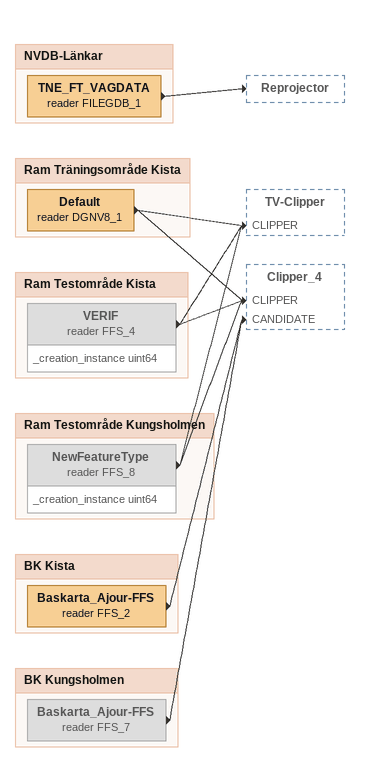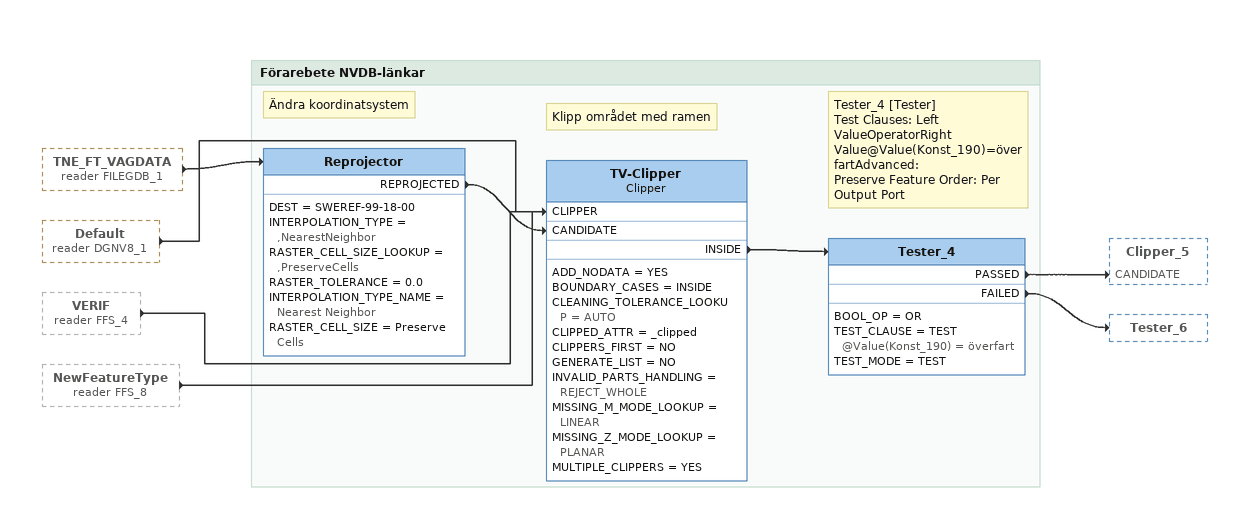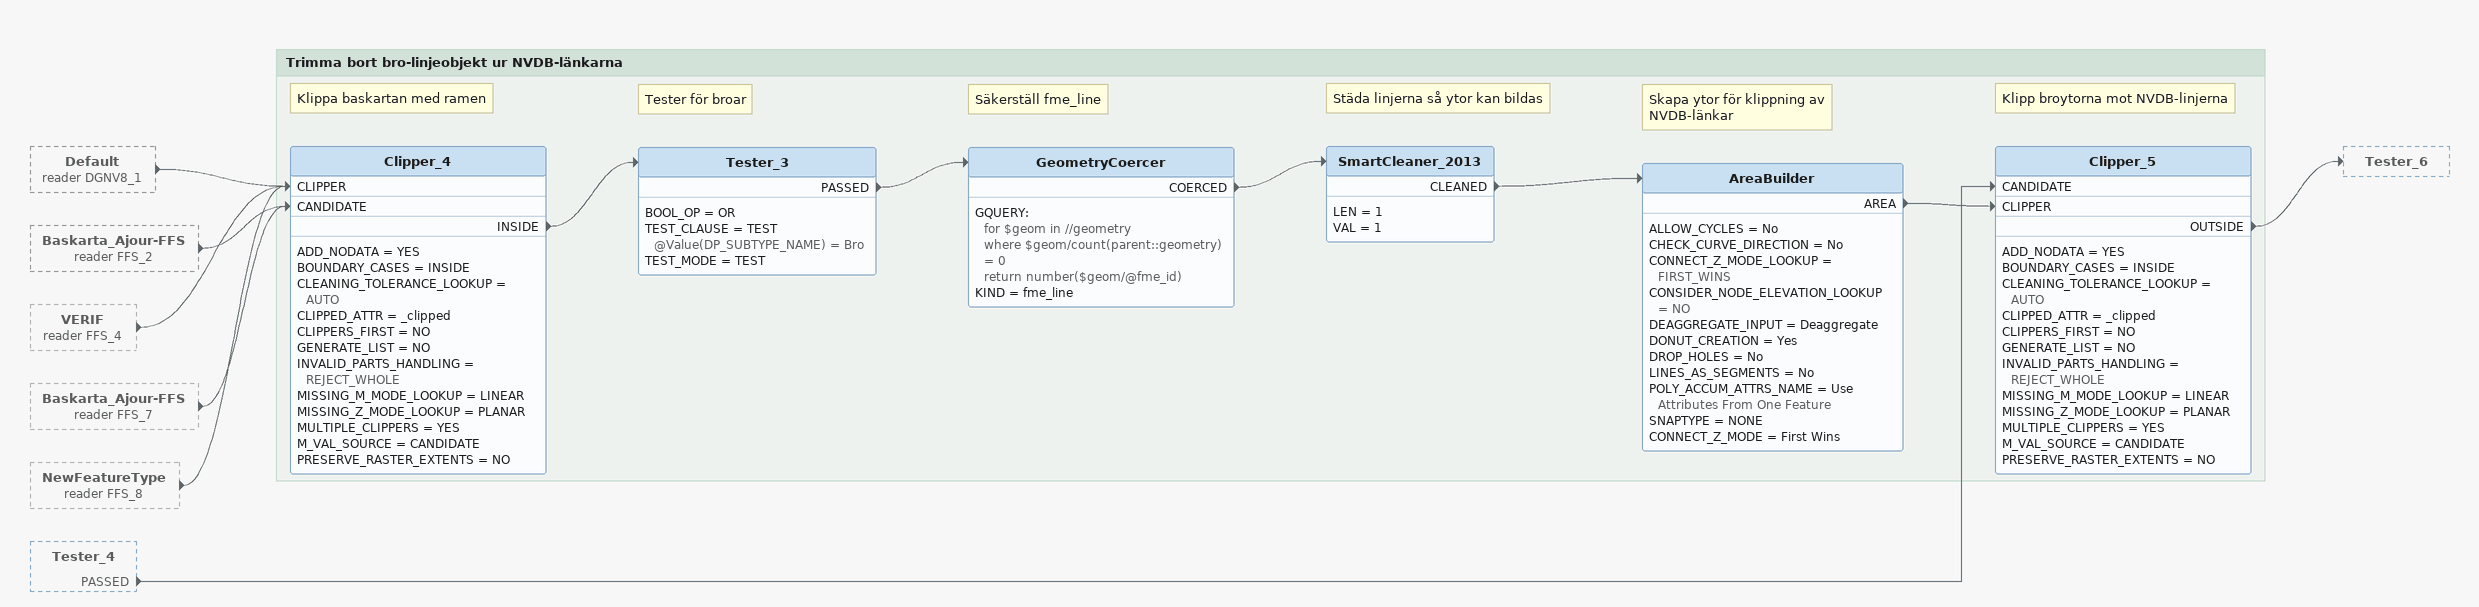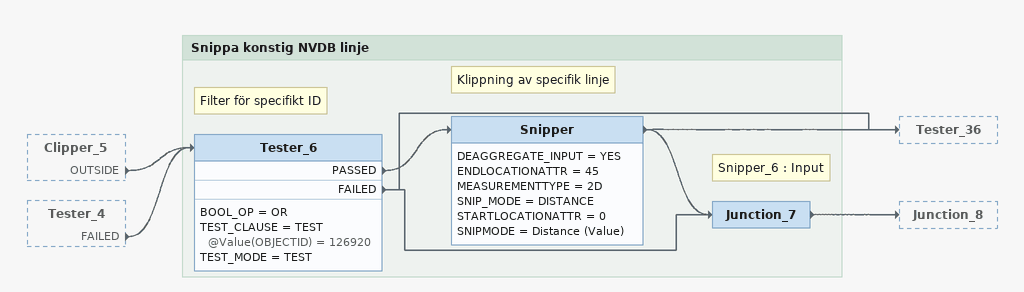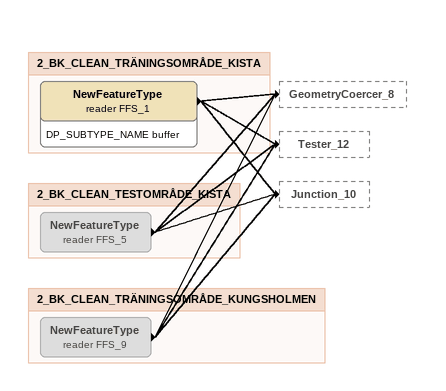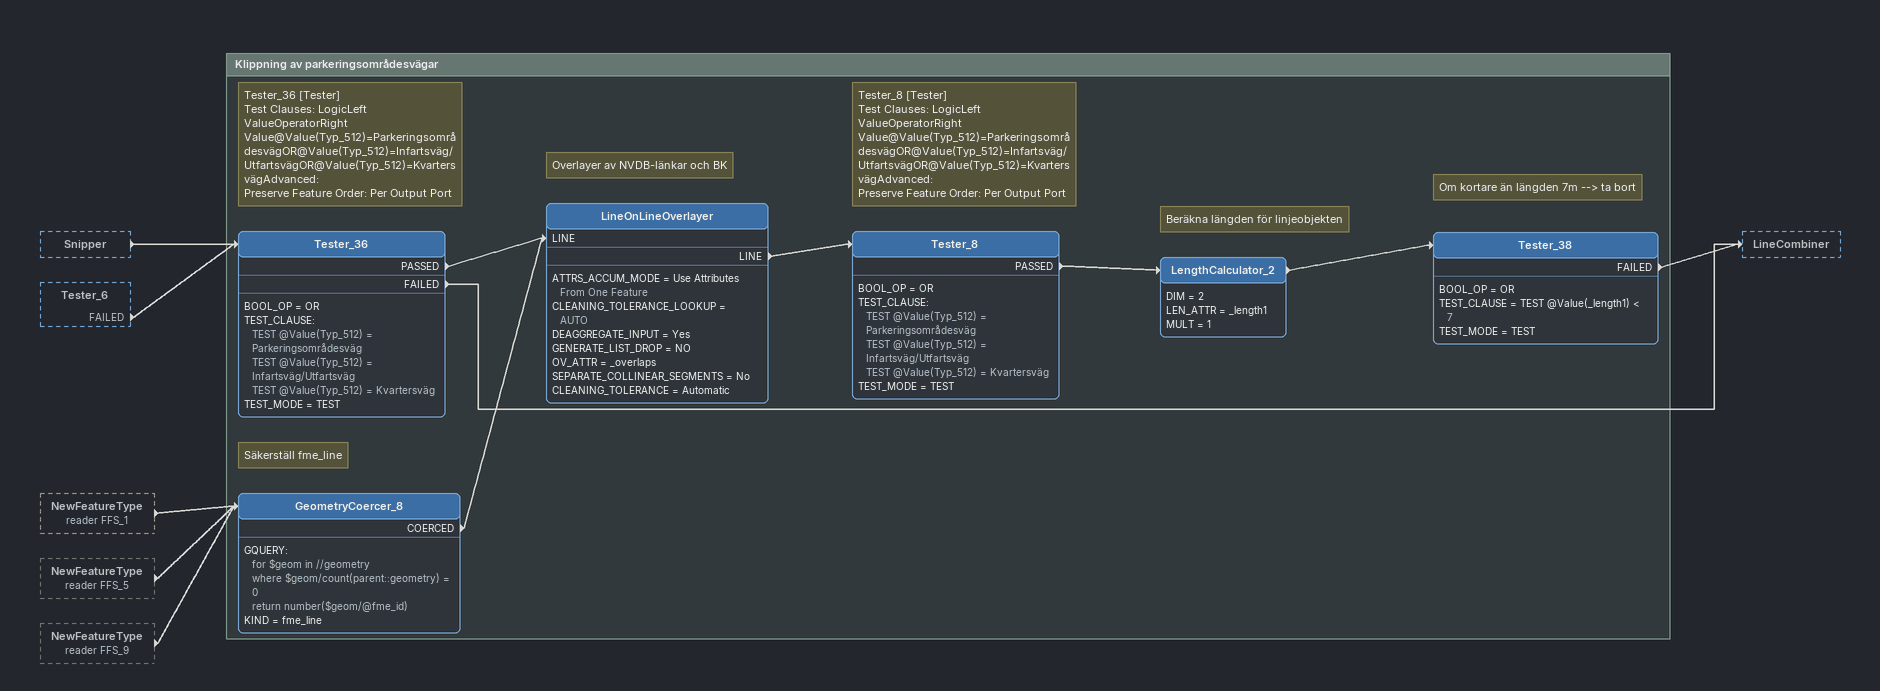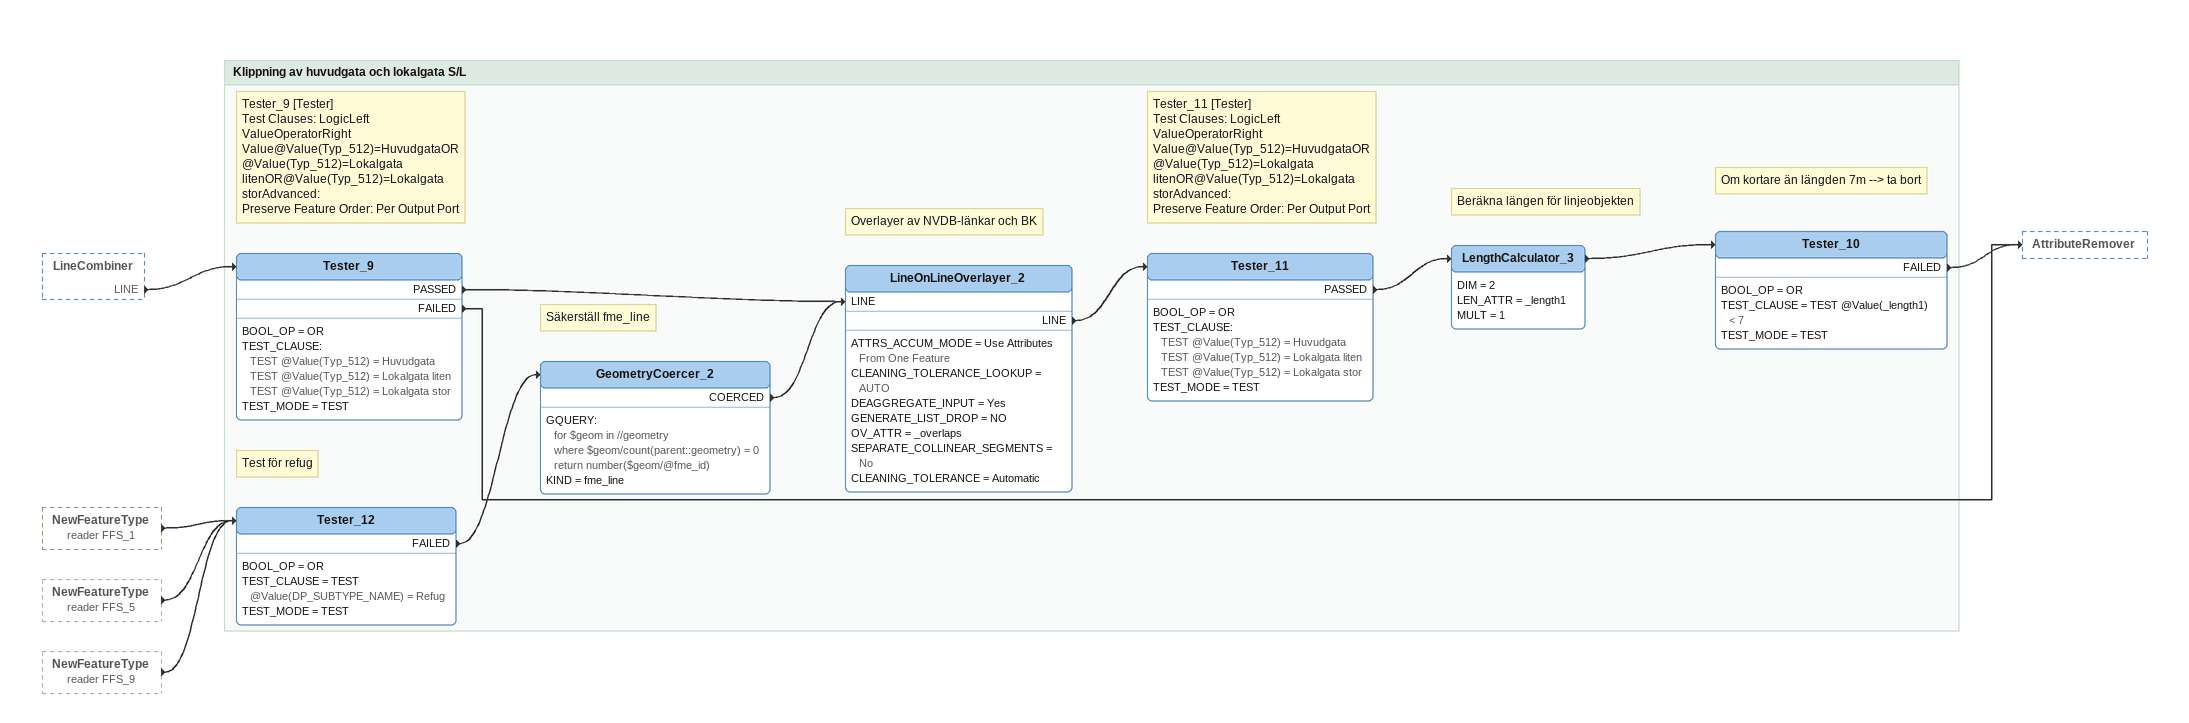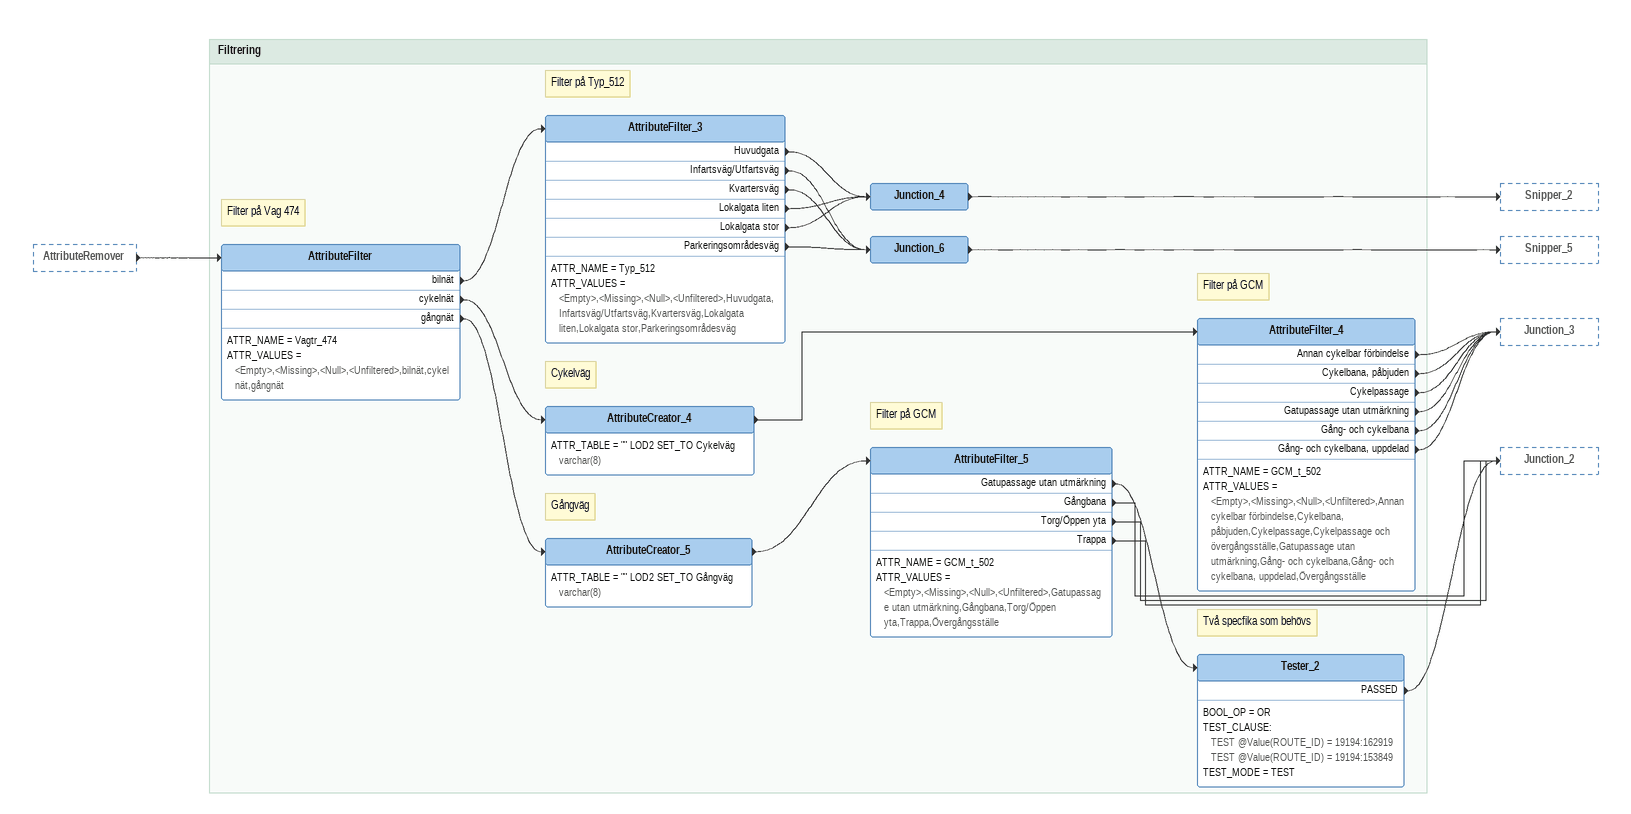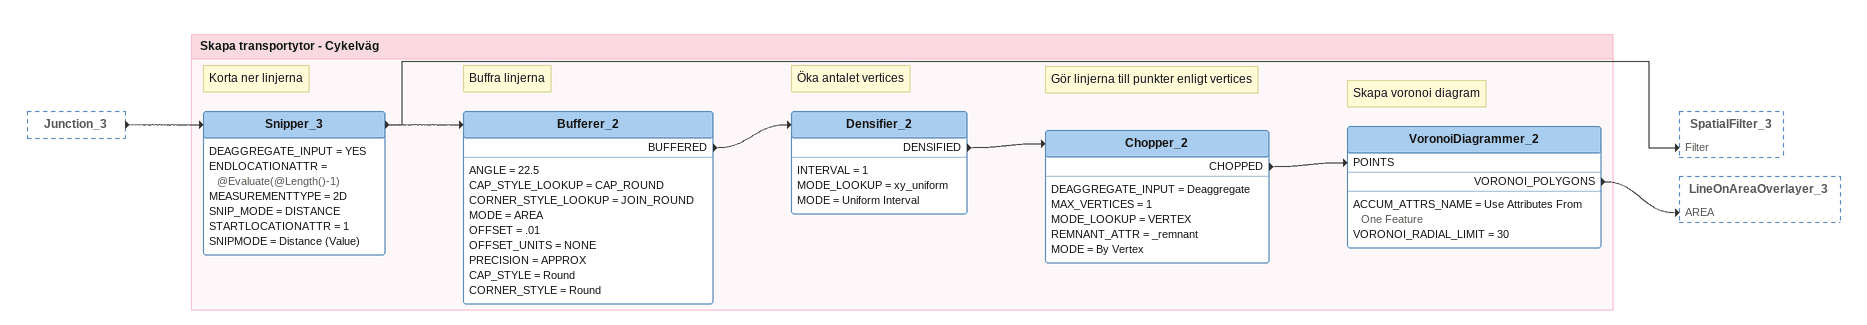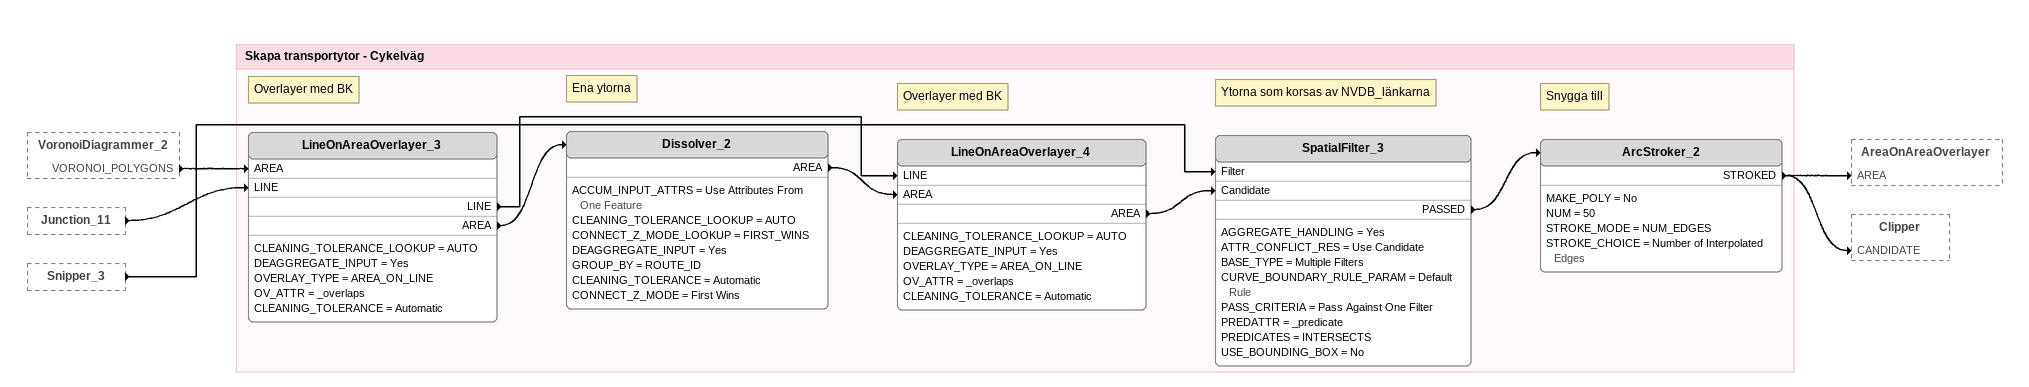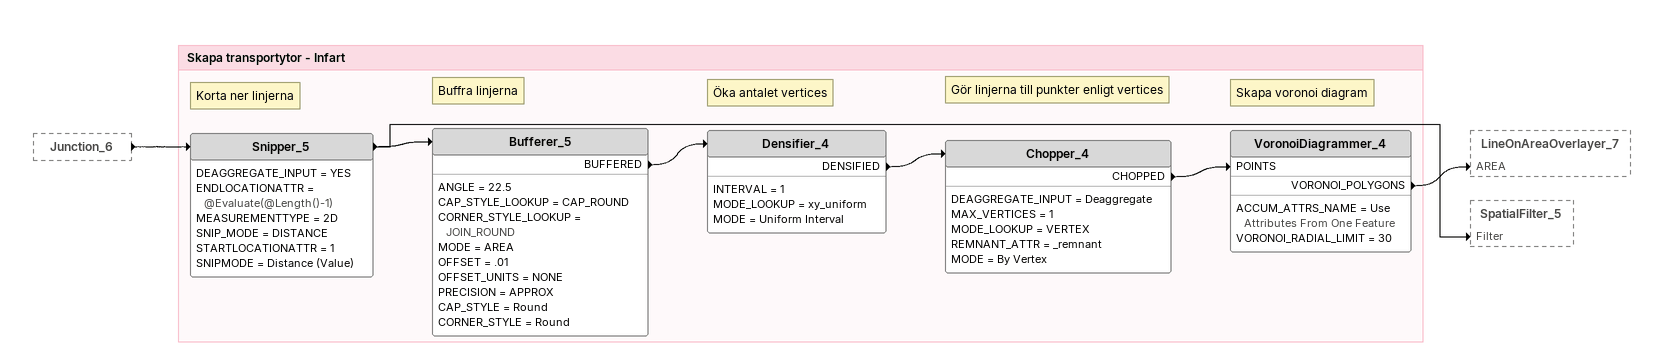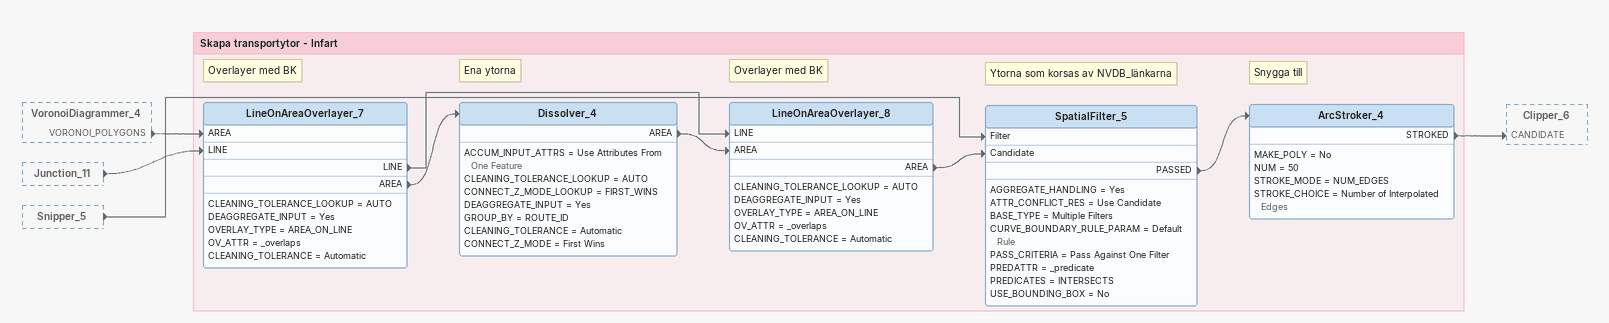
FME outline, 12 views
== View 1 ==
Bookmark: NVDB-Länkar
TNE_FT_VAGDATA (reader FILEGDB_1)
    -> Reprojector

Bookmark: Ram Träningsområde Kista
Default (reader DGNV8_1)
    -> TV-Clipper [CLIPPER]
    -> Clipper_4 [CLIPPER]

Bookmark: Ram Testområde Kista
VERIF (reader FFS_4) [off]
    attributes: _creation_instance uint64
    -> TV-Clipper [CLIPPER]
    -> Clipper_4 [CLIPPER]

Bookmark: Ram Testområde Kungsholmen
NewFeatureType (reader FFS_8) [off]
    attributes: _creation_instance uint64
    -> TV-Clipper [CLIPPER]
    -> Clipper_4 [CLIPPER]

Bookmark: BK Kista
Baskarta_Ajour-FFS (reader FFS_2)
    -> Clipper_4 [CANDIDATE]

Bookmark: BK Kungsholmen
Baskarta_Ajour-FFS (reader FFS_7) [off]
    -> Clipper_4 [CANDIDATE]

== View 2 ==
TNE_FT_VAGDATA (reader FILEGDB_1) [outside]
    -> Reprojector
Default (reader DGNV8_1) [outside]
    -> TV-Clipper [CLIPPER]
VERIF (reader FFS_4) [outside]
    -> TV-Clipper [CLIPPER]
NewFeatureType (reader FFS_8) [outside]
    -> TV-Clipper [CLIPPER]

Bookmark: Förarebete NVDB-länkar
Note: Ändra koordinatsystem
Reprojector
    DEST = SWEREF-99-18-00
    INTERPOLATION_TYPE = ,NearestNeighbor
    RASTER_CELL_SIZE_LOOKUP = ,PreserveCells
    RASTER_TOLERANCE = 0.0
    INTERPOLATION_TYPE_NAME = Nearest Neighbor
    RASTER_CELL_SIZE = Preserve Cells
    REPROJECTED -> TV-Clipper [CANDIDATE]
Note: Klipp området med ramen
TV-Clipper: Clipper
    ADD_NODATA = YES
    BOUNDARY_CASES = INSIDE
    CLEANING_TOLERANCE_LOOKUP = AUTO
    CLIPPED_ATTR = _clipped
    CLIPPERS_FIRST = NO
    GENERATE_LIST = NO
    INVALID_PARTS_HANDLING = REJECT_WHOLE
    MISSING_M_MODE_LOOKUP = LINEAR
    MISSING_Z_MODE_LOOKUP = PLANAR
    MULTIPLE_CLIPPERS = YES
    INSIDE -> Tester_4
Note: Tester_4 [Tester] / Test Clauses: Left ValueOperatorRight Value@Value(Konst_190)=överfartAdvanced: / Preserve Feature Order: Per Output Port
Tester_4
    BOOL_OP = OR
    TEST_CLAUSE = TEST @Value(Konst_190) = överfart
    TEST_MODE = TEST
    PASSED -> Clipper_5 [CANDIDATE]
    FAILED -> Tester_6

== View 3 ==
Default (reader DGNV8_1) [outside]
    -> Clipper_4 [CLIPPER]
Baskarta_Ajour-FFS (reader FFS_2) [outside]
    -> Clipper_4 [CANDIDATE]
VERIF (reader FFS_4) [outside]
    -> Clipper_4 [CLIPPER]
Baskarta_Ajour-FFS (reader FFS_7) [outside]
    -> Clipper_4 [CANDIDATE]
NewFeatureType (reader FFS_8) [outside]
    -> Clipper_4 [CLIPPER]
Tester_4 [outside]
    PASSED -> Clipper_5 [CANDIDATE]

Bookmark: Trimma bort bro-linjeobjekt ur NVDB-länkarna
Note: Klippa baskartan med ramen
Clipper_4
    ADD_NODATA = YES
    BOUNDARY_CASES = INSIDE
    CLEANING_TOLERANCE_LOOKUP = AUTO
    CLIPPED_ATTR = _clipped
    CLIPPERS_FIRST = NO
    GENERATE_LIST = NO
    INVALID_PARTS_HANDLING = REJECT_WHOLE
    MISSING_M_MODE_LOOKUP = LINEAR
    MISSING_Z_MODE_LOOKUP = PLANAR
    MULTIPLE_CLIPPERS = YES
    M_VAL_SOURCE = CANDIDATE
    PRESERVE_RASTER_EXTENTS = NO
    INSIDE -> Tester_3
Note: Tester för broar
Tester_3
    BOOL_OP = OR
    TEST_CLAUSE = TEST @Value(DP_SUBTYPE_NAME) = Bro
    TEST_MODE = TEST
    PASSED -> GeometryCoercer
Note: Säkerställ fme_line
GeometryCoercer
    GQUERY:
      for $geom in //geometry
      where $geom/count(parent::geometry) = 0
      return number($geom/@fme_id)
    KIND = fme_line
    COERCED -> SmartCleaner_2013
Note: Städa linjerna så ytor kan bildas
SmartCleaner_2013
    LEN = 1
    VAL = 1
    CLEANED -> AreaBuilder
Note: Skapa ytor för klippning av NVDB-länkar
AreaBuilder
    ALLOW_CYCLES = No
    CHECK_CURVE_DIRECTION = No
    CONNECT_Z_MODE_LOOKUP = FIRST_WINS
    CONSIDER_NODE_ELEVATION_LOOKUP = NO
    DEAGGREGATE_INPUT = Deaggregate
    DONUT_CREATION = Yes
    DROP_HOLES = No
    LINES_AS_SEGMENTS = No
    POLY_ACCUM_ATTRS_NAME = Use Attributes From One Feature
    SNAPTYPE = NONE
    CONNECT_Z_MODE = First Wins
    AREA -> Clipper_5 [CLIPPER]
Note: Klipp broytorna mot NVDB-linjerna
Clipper_5
    ADD_NODATA = YES
    BOUNDARY_CASES = INSIDE
    CLEANING_TOLERANCE_LOOKUP = AUTO
    CLIPPED_ATTR = _clipped
    CLIPPERS_FIRST = NO
    GENERATE_LIST = NO
    INVALID_PARTS_HANDLING = REJECT_WHOLE
    MISSING_M_MODE_LOOKUP = LINEAR
    MISSING_Z_MODE_LOOKUP = PLANAR
    MULTIPLE_CLIPPERS = YES
    M_VAL_SOURCE = CANDIDATE
    PRESERVE_RASTER_EXTENTS = NO
    OUTSIDE -> Tester_6

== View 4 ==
Clipper_5 [outside]
    OUTSIDE -> Tester_6
Tester_4 [outside]
    FAILED -> Tester_6

Bookmark: Snippa konstig NVDB linje
Note: Filter för specifikt ID
Tester_6
    BOOL_OP = OR
    TEST_CLAUSE = TEST @Value(OBJECTID) = 126920
    TEST_MODE = TEST
    PASSED -> Snipper
    FAILED -> Tester_36
    FAILED -> Junction_7
Note: Klippning av specifik linje
Snipper
    DEAGGREGATE_INPUT = YES
    ENDLOCATIONATTR = 45
    MEASUREMENTTYPE = 2D
    SNIP_MODE = DISTANCE
    STARTLOCATIONATTR = 0
    SNIPMODE = Distance (Value)
    -> Tester_36
    -> Junction_7
Note: Snipper_6 : Input
Junction_7
    -> Junction_8

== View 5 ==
Bookmark: 2_BK_CLEAN_TRÄNINGSOMRÅDE_KISTA
NewFeatureType (reader FFS_1)
    attributes: DP_SUBTYPE_NAME buffer
    -> GeometryCoercer_8
    -> Tester_12
    -> Junction_10

Bookmark: 2_BK_CLEAN_TESTOMRÅDE_KISTA
NewFeatureType (reader FFS_5) [off]
    -> Junction_10
    -> GeometryCoercer_8
    -> Tester_12

Bookmark: 2_BK_CLEAN_TRÄNINGSOMRÅDE_KUNGSHOLMEN
NewFeatureType (reader FFS_9) [off]
    -> Junction_10
    -> GeometryCoercer_8
    -> Tester_12

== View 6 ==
Snipper [outside]
    -> Tester_36
Tester_6 [outside]
    FAILED -> Tester_36
NewFeatureType (reader FFS_1) [outside]
    -> GeometryCoercer_8
NewFeatureType (reader FFS_5) [outside]
    -> GeometryCoercer_8
NewFeatureType (reader FFS_9) [outside]
    -> GeometryCoercer_8

Bookmark: Klippning av parkeringsområdesvägar
Note: Tester_36 [Tester] / Test Clauses: LogicLeft ValueOperatorRight Value@Value(Typ_512)=ParkeringsområdesvägOR@Value(Typ_512)=Infartsväg/UtfartsvägOR@Value(Typ_512)=KvartersvägAdvanced: / Preserve Feature Order: Per Output Port
Tester_36
    BOOL_OP = OR
    TEST_CLAUSE:
      TEST @Value(Typ_512) = Parkeringsområdesväg
      TEST @Value(Typ_512) = Infartsväg/Utfartsväg
      TEST @Value(Typ_512) = Kvartersväg
    TEST_MODE = TEST
    PASSED -> LineOnLineOverlayer [LINE]
    FAILED -> LineCombiner
Note: Säkerställ fme_line
GeometryCoercer_8
    GQUERY:
      for $geom in //geometry
      where $geom/count(parent::geometry) = 0
      return number($geom/@fme_id)
    KIND = fme_line
    COERCED -> LineOnLineOverlayer [LINE]
Note: Overlayer av NVDB-länkar och BK
LineOnLineOverlayer
    ATTRS_ACCUM_MODE = Use Attributes From One Feature
    CLEANING_TOLERANCE_LOOKUP = AUTO
    DEAGGREGATE_INPUT = Yes
    GENERATE_LIST_DROP = NO
    OV_ATTR = _overlaps
    SEPARATE_COLLINEAR_SEGMENTS = No
    CLEANING_TOLERANCE = Automatic
    LINE -> Tester_8
Note: Tester_8 [Tester] / Test Clauses: LogicLeft ValueOperatorRight Value@Value(Typ_512)=ParkeringsområdesvägOR@Value(Typ_512)=Infartsväg/UtfartsvägOR@Value(Typ_512)=KvartersvägAdvanced: / Preserve Feature Order: Per Output Port
Tester_8
    BOOL_OP = OR
    TEST_CLAUSE:
      TEST @Value(Typ_512) = Parkeringsområdesväg
      TEST @Value(Typ_512) = Infartsväg/Utfartsväg
      TEST @Value(Typ_512) = Kvartersväg
    TEST_MODE = TEST
    PASSED -> LengthCalculator_2
Note: Beräkna längden för linjeobjekten
LengthCalculator_2
    DIM = 2
    LEN_ATTR = _length1
    MULT = 1
    -> Tester_38
Note: Om kortare än längden 7m --> ta bort
Tester_38
    BOOL_OP = OR
    TEST_CLAUSE = TEST @Value(_length1) < 7
    TEST_MODE = TEST
    FAILED -> LineCombiner

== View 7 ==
LineCombiner [outside]
    LINE -> Tester_9
NewFeatureType (reader FFS_1) [outside]
    -> Tester_12
NewFeatureType (reader FFS_5) [outside]
    -> Tester_12
NewFeatureType (reader FFS_9) [outside]
    -> Tester_12

Bookmark: Klippning av huvudgata och lokalgata S/L
Note: Tester_9 [Tester] / Test Clauses: LogicLeft ValueOperatorRight Value@Value(Typ_512)=HuvudgataOR@Value(Typ_512)=Lokalgata litenOR@Value(Typ_512)=Lokalgata storAdvanced: / Preserve Feature Order: Per Output Port
Tester_9
    BOOL_OP = OR
    TEST_CLAUSE:
      TEST @Value(Typ_512) = Huvudgata
      TEST @Value(Typ_512) = Lokalgata liten
      TEST @Value(Typ_512) = Lokalgata stor
    TEST_MODE = TEST
    PASSED -> LineOnLineOverlayer_2 [LINE]
    FAILED -> AttributeRemover
Note: Test för refug
Tester_12
    BOOL_OP = OR
    TEST_CLAUSE = TEST @Value(DP_SUBTYPE_NAME) = Refug
    TEST_MODE = TEST
    FAILED -> GeometryCoercer_2
Note: Säkerställ fme_line
GeometryCoercer_2
    GQUERY:
      for $geom in //geometry
      where $geom/count(parent::geometry) = 0
      return number($geom/@fme_id)
    KIND = fme_line
    COERCED -> LineOnLineOverlayer_2 [LINE]
Note: Overlayer av NVDB-länkar och BK
LineOnLineOverlayer_2
    ATTRS_ACCUM_MODE = Use Attributes From One Feature
    CLEANING_TOLERANCE_LOOKUP = AUTO
    DEAGGREGATE_INPUT = Yes
    GENERATE_LIST_DROP = NO
    OV_ATTR = _overlaps
    SEPARATE_COLLINEAR_SEGMENTS = No
    CLEANING_TOLERANCE = Automatic
    LINE -> Tester_11
Note: Tester_11 [Tester] / Test Clauses: LogicLeft ValueOperatorRight Value@Value(Typ_512)=HuvudgataOR@Value(Typ_512)=Lokalgata litenOR@Value(Typ_512)=Lokalgata storAdvanced: / Preserve Feature Order: Per Output Port
Tester_11
    BOOL_OP = OR
    TEST_CLAUSE:
      TEST @Value(Typ_512) = Huvudgata
      TEST @Value(Typ_512) = Lokalgata liten
      TEST @Value(Typ_512) = Lokalgata stor
    TEST_MODE = TEST
    PASSED -> LengthCalculator_3
Note: Beräkna längen för linjeobjekten
LengthCalculator_3
    DIM = 2
    LEN_ATTR = _length1
    MULT = 1
    -> Tester_10
Note: Om kortare än längden 7m --> ta bort
Tester_10
    BOOL_OP = OR
    TEST_CLAUSE = TEST @Value(_length1) < 7
    TEST_MODE = TEST
    FAILED -> AttributeRemover

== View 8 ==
AttributeRemover [outside]
    -> AttributeFilter

Bookmark: Filtrering
Note: Filter på Vag 474
AttributeFilter
    ATTR_NAME = Vagtr_474
    ATTR_VALUES = <Empty>,<Missing>,<Null>,<Unfiltered>,bilnät,cykelnät,gångnät
    bilnät -> AttributeFilter_3
    cykelnät -> AttributeCreator_4
    gångnät -> AttributeCreator_5
Note: Filter på Typ_512
AttributeFilter_3
    ATTR_NAME = Typ_512
    ATTR_VALUES = <Empty>,<Missing>,<Null>,<Unfiltered>,Huvudgata,Infartsväg/Utfartsväg,Kvartersväg,Lokalgata liten,Lokalgata stor,Parkeringsområdesväg
    Huvudgata -> Junction_4
    Infartsväg/Utfartsväg -> Junction_6
    Kvartersväg -> Junction_6
    Lokalgata liten -> Junction_4
    Lokalgata stor -> Junction_4
    Parkeringsområdesväg -> Junction_6
Junction_4
    -> Snipper_2
Junction_6
    -> Snipper_5
Note: Cykelväg
AttributeCreator_4
    ATTR_TABLE = "" LOD2 SET_TO Cykelväg varchar(8)
    -> AttributeFilter_4
Note: Filter på GCM
AttributeFilter_4
    ATTR_NAME = GCM_t_502
    ATTR_VALUES = <Empty>,<Missing>,<Null>,<Unfiltered>,Annan cykelbar förbindelse,Cykelbana, påbjuden,Cykelpassage,Cykelpassage och övergångsställe,Gatupassage utan utmärkning,Gång- och cykelbana,Gång- och cykelbana, uppdelad,Övergångsställe
    Annan cykelbar förbindelse -> Junction_3
    Cykelbana, påbjuden -> Junction_3
    Cykelpassage -> Junction_3
    Gatupassage utan utmärkning -> Junction_3
    Gång- och cykelbana -> Junction_3
    Gång- och cykelbana, uppdelad -> Junction_3
Note: Gångväg
AttributeCreator_5
    ATTR_TABLE = "" LOD2 SET_TO Gångväg varchar(8)
    -> AttributeFilter_5
Note: Filter på GCM
AttributeFilter_5
    ATTR_NAME = GCM_t_502
    ATTR_VALUES = <Empty>,<Missing>,<Null>,<Unfiltered>,Gatupassage utan utmärkning,Gångbana,Torg/Öppen yta,Trappa,Övergångsställe
    Gatupassage utan utmärkning -> Tester_2
    Gångbana -> Junction_2
    Torg/Öppen yta -> Junction_2
    Trappa -> Junction_2
Note: Två specfika som behövs
Tester_2
    BOOL_OP = OR
    TEST_CLAUSE:
      TEST @Value(ROUTE_ID) = 19194:162919
      TEST @Value(ROUTE_ID) = 19194:153849
    TEST_MODE = TEST
    PASSED -> Junction_2

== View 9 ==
Junction_3 [outside]
    -> Snipper_3

Bookmark: Skapa transportytor - Cykelväg
Note: Korta ner linjerna
Snipper_3
    DEAGGREGATE_INPUT = YES
    ENDLOCATIONATTR = @Evaluate(@Length()-1)
    MEASUREMENTTYPE = 2D
    SNIP_MODE = DISTANCE
    STARTLOCATIONATTR = 1
    SNIPMODE = Distance (Value)
    -> Bufferer_2
    -> SpatialFilter_3 [Filter]
Note: Buffra linjerna
Bufferer_2
    ANGLE = 22.5
    CAP_STYLE_LOOKUP = CAP_ROUND
    CORNER_STYLE_LOOKUP = JOIN_ROUND
    MODE = AREA
    OFFSET = .01
    OFFSET_UNITS = NONE
    PRECISION = APPROX
    CAP_STYLE = Round
    CORNER_STYLE = Round
    BUFFERED -> Densifier_2
Note: Öka antalet vertices
Densifier_2
    INTERVAL = 1
    MODE_LOOKUP = xy_uniform
    MODE = Uniform Interval
    DENSIFIED -> Chopper_2
Note: Gör linjerna till punkter enligt vertices
Chopper_2
    DEAGGREGATE_INPUT = Deaggregate
    MAX_VERTICES = 1
    MODE_LOOKUP = VERTEX
    REMNANT_ATTR = _remnant
    MODE = By Vertex
    CHOPPED -> VoronoiDiagrammer_2 [POINTS]
Note: Skapa voronoi diagram
VoronoiDiagrammer_2
    ACCUM_ATTRS_NAME = Use Attributes From One Feature
    VORONOI_RADIAL_LIMIT = 30
    VORONOI_POLYGONS -> LineOnAreaOverlayer_3 [AREA]

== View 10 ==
VoronoiDiagrammer_2 [outside]
    VORONOI_POLYGONS -> LineOnAreaOverlayer_3 [AREA]
Junction_11 [outside]
    -> LineOnAreaOverlayer_3 [LINE]
Snipper_3 [outside]
    -> SpatialFilter_3 [Filter]

Bookmark: Skapa transportytor - Cykelväg
Note: Overlayer med BK
LineOnAreaOverlayer_3
    CLEANING_TOLERANCE_LOOKUP = AUTO
    DEAGGREGATE_INPUT = Yes
    OVERLAY_TYPE = AREA_ON_LINE
    OV_ATTR = _overlaps
    CLEANING_TOLERANCE = Automatic
    LINE -> LineOnAreaOverlayer_4 [LINE]
    AREA -> Dissolver_2
Note: Ena ytorna
Dissolver_2
    ACCUM_INPUT_ATTRS = Use Attributes From One Feature
    CLEANING_TOLERANCE_LOOKUP = AUTO
    CONNECT_Z_MODE_LOOKUP = FIRST_WINS
    DEAGGREGATE_INPUT = Yes
    GROUP_BY = ROUTE_ID
    CLEANING_TOLERANCE = Automatic
    CONNECT_Z_MODE = First Wins
    AREA -> LineOnAreaOverlayer_4 [AREA]
Note: Overlayer med BK
LineOnAreaOverlayer_4
    CLEANING_TOLERANCE_LOOKUP = AUTO
    DEAGGREGATE_INPUT = Yes
    OVERLAY_TYPE = AREA_ON_LINE
    OV_ATTR = _overlaps
    CLEANING_TOLERANCE = Automatic
    AREA -> SpatialFilter_3 [Candidate]
Note: Ytorna som korsas av NVDB_länkarna
SpatialFilter_3
    AGGREGATE_HANDLING = Yes
    ATTR_CONFLICT_RES = Use Candidate
    BASE_TYPE = Multiple Filters
    CURVE_BOUNDARY_RULE_PARAM = Default Rule
    PASS_CRITERIA = Pass Against One Filter
    PREDATTR = _predicate
    PREDICATES = INTERSECTS
    USE_BOUNDING_BOX = No
    PASSED -> ArcStroker_2
Note: Snygga till
ArcStroker_2
    MAKE_POLY = No
    NUM = 50
    STROKE_MODE = NUM_EDGES
    STROKE_CHOICE = Number of Interpolated Edges
    STROKED -> AreaOnAreaOverlayer [AREA]
    STROKED -> Clipper [CANDIDATE]

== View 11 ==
Junction_6 [outside]
    -> Snipper_5

Bookmark: Skapa transportytor - Infart
Note: Korta ner linjerna
Snipper_5
    DEAGGREGATE_INPUT = YES
    ENDLOCATIONATTR = @Evaluate(@Length()-1)
    MEASUREMENTTYPE = 2D
    SNIP_MODE = DISTANCE
    STARTLOCATIONATTR = 1
    SNIPMODE = Distance (Value)
    -> Bufferer_5
    -> SpatialFilter_5 [Filter]
Note: Buffra linjerna
Bufferer_5
    ANGLE = 22.5
    CAP_STYLE_LOOKUP = CAP_ROUND
    CORNER_STYLE_LOOKUP = JOIN_ROUND
    MODE = AREA
    OFFSET = .01
    OFFSET_UNITS = NONE
    PRECISION = APPROX
    CAP_STYLE = Round
    CORNER_STYLE = Round
    BUFFERED -> Densifier_4
Note: Öka antalet vertices
Densifier_4
    INTERVAL = 1
    MODE_LOOKUP = xy_uniform
    MODE = Uniform Interval
    DENSIFIED -> Chopper_4
Note: Gör linjerna till punkter enligt vertices
Chopper_4
    DEAGGREGATE_INPUT = Deaggregate
    MAX_VERTICES = 1
    MODE_LOOKUP = VERTEX
    REMNANT_ATTR = _remnant
    MODE = By Vertex
    CHOPPED -> VoronoiDiagrammer_4 [POINTS]
Note: Skapa voronoi diagram
VoronoiDiagrammer_4
    ACCUM_ATTRS_NAME = Use Attributes From One Feature
    VORONOI_RADIAL_LIMIT = 30
    VORONOI_POLYGONS -> LineOnAreaOverlayer_7 [AREA]

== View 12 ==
VoronoiDiagrammer_4 [outside]
    VORONOI_POLYGONS -> LineOnAreaOverlayer_7 [AREA]
Junction_11 [outside]
    -> LineOnAreaOverlayer_7 [LINE]
Snipper_5 [outside]
    -> SpatialFilter_5 [Filter]

Bookmark: Skapa transportytor - Infart
Note: Overlayer med BK
LineOnAreaOverlayer_7
    CLEANING_TOLERANCE_LOOKUP = AUTO
    DEAGGREGATE_INPUT = Yes
    OVERLAY_TYPE = AREA_ON_LINE
    OV_ATTR = _overlaps
    CLEANING_TOLERANCE = Automatic
    LINE -> LineOnAreaOverlayer_8 [LINE]
    AREA -> Dissolver_4
Note: Ena ytorna
Dissolver_4
    ACCUM_INPUT_ATTRS = Use Attributes From One Feature
    CLEANING_TOLERANCE_LOOKUP = AUTO
    CONNECT_Z_MODE_LOOKUP = FIRST_WINS
    DEAGGREGATE_INPUT = Yes
    GROUP_BY = ROUTE_ID
    CLEANING_TOLERANCE = Automatic
    CONNECT_Z_MODE = First Wins
    AREA -> LineOnAreaOverlayer_8 [AREA]
Note: Overlayer med BK
LineOnAreaOverlayer_8
    CLEANING_TOLERANCE_LOOKUP = AUTO
    DEAGGREGATE_INPUT = Yes
    OVERLAY_TYPE = AREA_ON_LINE
    OV_ATTR = _overlaps
    CLEANING_TOLERANCE = Automatic
    AREA -> SpatialFilter_5 [Candidate]
Note: Ytorna som korsas av NVDB_länkarna
SpatialFilter_5
    AGGREGATE_HANDLING = Yes
    ATTR_CONFLICT_RES = Use Candidate
    BASE_TYPE = Multiple Filters
    CURVE_BOUNDARY_RULE_PARAM = Default Rule
    PASS_CRITERIA = Pass Against One Filter
    PREDATTR = _predicate
    PREDICATES = INTERSECTS
    USE_BOUNDING_BOX = No
    PASSED -> ArcStroker_4
Note: Snygga till
ArcStroker_4
    MAKE_POLY = No
    NUM = 50
    STROKE_MODE = NUM_EDGES
    STROKE_CHOICE = Number of Interpolated Edges
    STROKED -> Clipper_6 [CANDIDATE]
